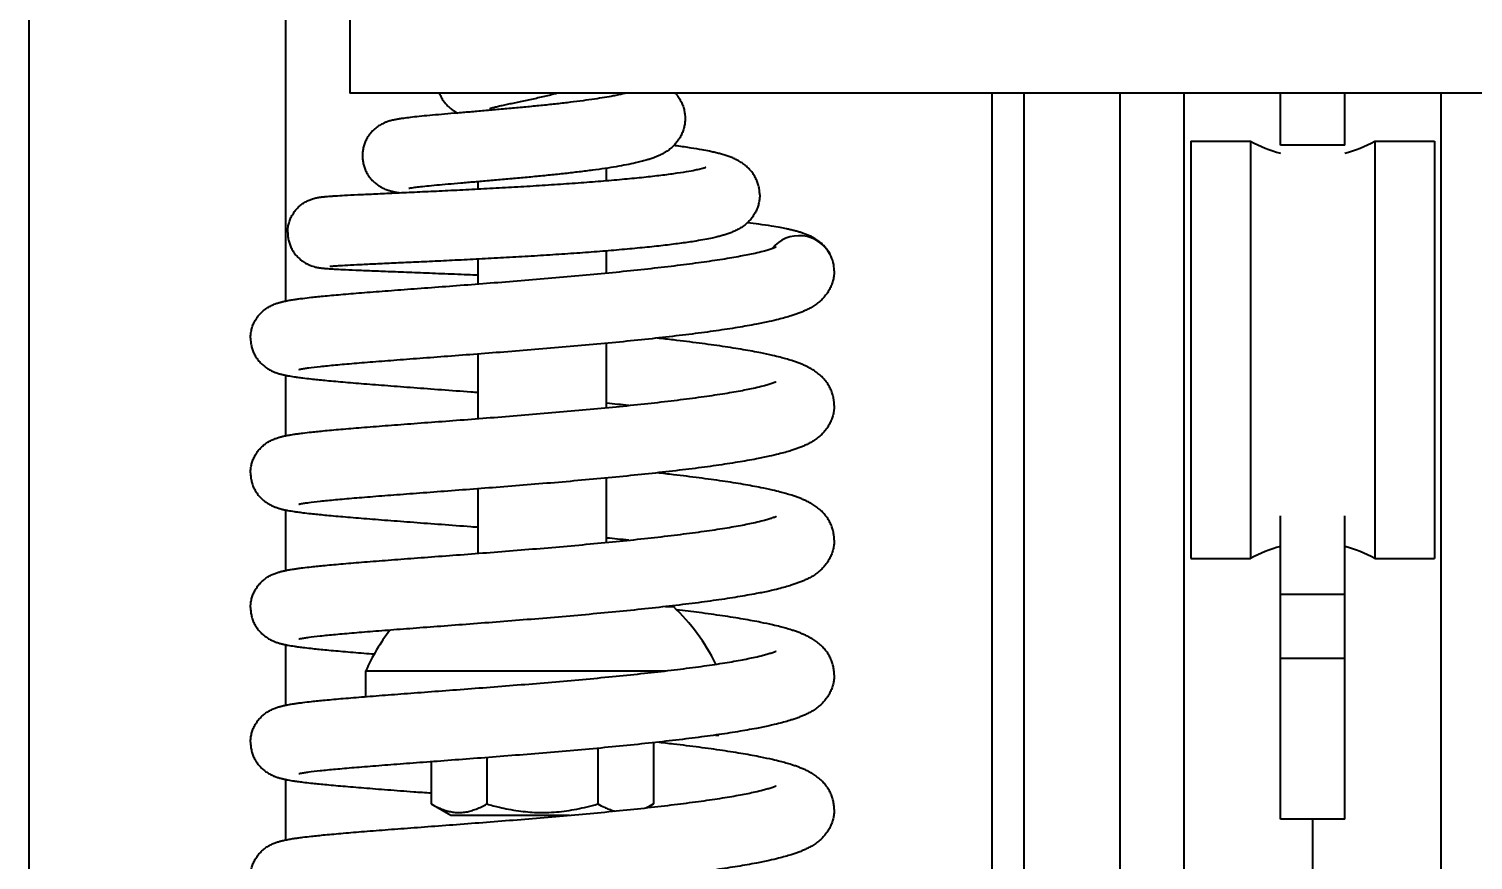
# Model space of a CAD drawing. Header units: millimetres. Extents: x 30271 to 35001, y 5679 to 9007.
# Drawn here: x 30700.7 to 30925.7, y 8128.9 to 8258.4 of the extents above; entities that cross this region are included whole.
import ezdxf

# ---------------------------------------------------------------- set-up
doc = ezdxf.new("R2010")
doc.units = ezdxf.units.MM
doc.linetypes.add('K5LT_BASIC', pattern=[0])
doc.layers.add('0 VIEW0', color=7, linetype='Continuous')

msp = doc.modelspace()

# ---------------------------------------------------------------- linework, layer by layer
at = {"layer": '0 VIEW0', "color": 5, "linetype": 'K5LT_BASIC', "lineweight": 40}
for p, q in [((30700.734, 8529.284), (30700.734, 7829.284)), ((30740.734, 8529.284), (30740.734, 8215.992)), ((30750.734, 8268.379), (30750.734, 8248.379)), ((31050.734, 8248.379), (30750.734, 8248.379)), ((30850.734, 8248.379), (30850.734, 7829.284)), ((30855.734, 8248.379), (30855.734, 7829.284)), ((30870.734, 7593.379), (30870.734, 8248.379)), ((30880.734, 7593.379), (30880.734, 8248.379)), ((30895.734, 8240.284), (30895.734, 8248.379)), ((30905.734, 8240.284), (30905.734, 8248.379)), ((30920.734, 7593.379), (30920.734, 8248.379)), ((30881.734, 8240.879), (30891.051, 8240.879)), ((30881.734, 8240.879), (30881.734, 8175.879)), ((30891.051, 8240.879), (30891.051, 8175.879)), ((30905.734, 8240.284), (30895.734, 8240.284)), ((30910.416, 8240.879), (30919.734, 8240.879)), ((30910.416, 8240.879), (30910.416, 8175.879)), ((30919.734, 8240.879), (30919.734, 8175.879)), ((30790.734, 8234.751), (30790.734, 8236.676)), ((30770.734, 8233.449), (30770.734, 8234.576)), ((30790.734, 8220.357), (30790.734, 8223.788)), ((30817.14, 8224.425), (30817.14, 8224.425)), ((30770.734, 8218.66), (30770.734, 8222.508)), ((30790.734, 8199.371), (30790.734, 8209.405)), ((30770.734, 8197.674), (30770.734, 8207.726)), ((30740.734, 8204.424), (30740.734, 8195.006)), ((30817.14, 8203.439), (30817.14, 8203.439)), ((30790.734, 8178.385), (30790.734, 8188.419)), ((30770.734, 8176.688), (30770.734, 8186.74)), ((30740.734, 8183.438), (30740.734, 8174.02)), ((30817.14, 8182.453), (30817.14, 8182.453)), ((30895.734, 8170.284), (30895.734, 8182.516)), ((30905.734, 8170.284), (30905.734, 8182.516)), ((30881.734, 8175.879), (30891.051, 8175.879)), ((30910.416, 8175.879), (30919.734, 8175.879)), ((30905.734, 8170.284), (30895.734, 8170.284)), ((30895.734, 8160.284), (30895.734, 8170.284)), ((30905.734, 8160.284), (30905.734, 8170.284)), ((30799.897, 8168.379), (30801.141, 8168.379)), ((30740.734, 8162.452), (30740.734, 8153.034)), ((30817.14, 8161.467), (30817.14, 8161.467)), ((30895.734, 8135.284), (30895.734, 8160.284)), ((30905.734, 8160.284), (30895.734, 8160.284)), ((30905.734, 8135.284), (30905.734, 8160.284)), ((30753.234, 8154.37), (30753.234, 8158.379)), ((30753.234, 8158.379), (30799.997, 8158.379)), ((30807.708, 8148.379), (30808.234, 8148.379)), ((30808.234, 8148.379), (30808.234, 8148.455)), ((30789.394, 8146.321), (30789.394, 8137.652)), ((30798.054, 8147.189), (30798.054, 8137.652)), ((30763.413, 8144.215), (30763.413, 8137.652)), ((30772.074, 8144.871), (30772.074, 8137.652)), ((30740.734, 8141.466), (30740.734, 8132.048)), ((30817.14, 8140.481), (30817.14, 8140.481)), ((30763.413, 8137.652), (30766.484, 8135.879)), ((30798.054, 8137.652), (30797.024, 8137.057)), ((30766.484, 8135.879), (30784.948, 8135.879)), ((30905.734, 8135.284), (30895.734, 8135.284)), ((30900.734, 8135.284), (30900.734, 7924.648)), ((30900.734, 8135.284), (30900.734, 7924.648))]:
    msp.add_line(p, q, dxfattribs=at)
for centre, radius, start, end in [((30900.734, 8258.379), 20, 241.04498, 255.52249), ((30900.734, 8258.379), 20, 284.47751, 298.95502), ((30738.205, 7655.005), 547.58, 84.13198, 84.49521), ((30738.205, 7634.019), 547.58, 84.13198, 84.49521), ((30900.734, 8158.379), 20, 104.47751, 118.95502), ((30900.734, 8158.379), 20, 61.04498, 75.52249), ((30780.734, 8146.39), 30, 25.71543, 47.13731), ((30780.734, 8146.39), 30, 142.35238, 156.44354), ((30791.727, 8148.504), 12.562, 294.12691, 300.24242)]:
    msp.add_arc(centre, radius, start, end, dxfattribs=at)
for start_param, end_param in [(0.4816221, 2.452186), (0, 0.4816221)]:
    msp.add_ellipse((30820.734, 8220.701), major_axis=(5.47, 0), ratio=0.99933, start_param=start_param, end_param=end_param, dxfattribs=at)
for points, knots in [([(30793.759, 8248.379), (30793.702, 8248.363), (30793.552, 8248.322), (30793.183, 8248.229), (30792.595, 8248.093), (30791.657, 8247.903), (30790.429, 8247.683), (30788.856, 8247.437), (30787.07, 8247.188), (30785.102, 8246.94), (30782.984, 8246.697), (30780.748, 8246.46), (30778.431, 8246.231), (30776.071, 8246.01), (30773.706, 8245.799), (30771.374, 8245.597), (30769.115, 8245.405), (30766.967, 8245.224), (30764.964, 8245.051), (30763.139, 8244.888), (30761.519, 8244.732), (30760.165, 8244.586), (30759.192, 8244.464), (30758.583, 8244.374), (30758.216, 8244.314), (30757.946, 8244.265), (30757.676, 8244.212), (30757.484, 8244.17), (30757.29, 8244.124), (30757.097, 8244.075), (30756.798, 8243.989), (30756.455, 8243.874), (30756.073, 8243.722), (30755.698, 8243.539), (30755.274, 8243.297), (30754.799, 8242.969), (30754.274, 8242.497), (30753.822, 8241.977), (30753.44, 8241.409), (30753.131, 8240.801), (30752.9, 8240.159), (30752.75, 8239.495), (30752.698, 8238.974), (30752.692, 8238.678), (30752.692, 8238.608)], [0, 0, 0, 0, 0.3643705, 0.9009969, 1.9737666, 3.0450237, 4.5667043, 6.1580077, 7.8070281, 9.5055844, 11.247791, 13.0293929, 14.8468602, 16.6973108, 18.5785256, 20.4882012, 22.424256, 24.3841642, 26.3649635, 28.3624371, 30.3699784, 32.3764359, 34.1809328, 35.2552628, 35.7942568, 36.3324291, 36.8706014, 37.4080577, 37.4622708, 37.9748276, 38.4801953, 38.9855631, 39.5405685, 39.9999092, 40.3246615, 40.966684, 41.5516535, 42.1137286, 42.665045, 43.2108016, 43.753494, 44.2944381, 44.8343956, 45, 45, 45, 45]), ([(30764.668, 8248.379), (30764.736, 8248.204), (30764.904, 8247.831), (30765.221, 8247.287), (30765.616, 8246.759), (30766.066, 8246.279), (30766.564, 8245.853), (30767.049, 8245.519), (30767.359, 8245.34), (30767.493, 8245.268)], [0, 0, 0, 0, 1.2149729, 2.6573313, 4.1145885, 5.5983083, 7.1282522, 8.7371229, 10, 10, 10, 10]), ([(30783.172, 8248.379), (30783.021, 8248.338), (30782.56, 8248.214), (30781.769, 8248.015), (30780.791, 8247.783), (30779.791, 8247.557), (30778.782, 8247.338), (30777.78, 8247.127), (30776.803, 8246.923), (30775.87, 8246.727), (30775.002, 8246.541), (30774.22, 8246.367), (30773.55, 8246.207), (30773.055, 8246.078), (30772.732, 8245.985), (30772.548, 8245.924), (30772.505, 8245.908), (30772.508, 8245.909)], [0, 0, 0, 0, 0.6323518, 1.9085784, 3.2031604, 4.5145144, 5.8409148, 7.1802011, 8.5296595, 9.8856917, 11.2430232, 12.59522, 13.931071, 15.2384261, 16.210644, 17.0942622, 18, 18, 18, 18]), ([(30801.439, 8248.379), (30801.541, 8248.265), (30801.788, 8247.967), (30802.141, 8247.447), (30802.469, 8246.817), (30802.716, 8246.162), (30802.883, 8245.487), (30802.957, 8244.9), (30802.969, 8244.541), (30802.968, 8244.413)], [0, 0, 0, 0, 1.1448365, 2.8486773, 4.4752848, 6.0551805, 7.6066021, 9.141449, 10, 10, 10, 10]), ([(30802.968, 8244.413), (30802.968, 8244.184), (30802.941, 8243.727), (30802.82, 8243.05), (30802.621, 8242.394), (30802.348, 8241.764), (30802.005, 8241.17), (30801.596, 8240.616), (30801.125, 8240.107), (30800.597, 8239.645), (30800.073, 8239.273), (30799.604, 8238.992), (30799.205, 8238.783), (30798.838, 8238.61), (30798.478, 8238.456), (30798.129, 8238.32), (30797.803, 8238.203), (30797.404, 8238.069), (30796.85, 8237.899), (30796.104, 8237.697), (30795.094, 8237.456), (30793.832, 8237.194), (30792.248, 8236.911), (30790.479, 8236.633), (30788.541, 8236.362), (30786.452, 8236.098), (30784.237, 8235.843), (30781.926, 8235.597), (30779.55, 8235.361), (30777.145, 8235.135), (30774.747, 8234.921), (30772.396, 8234.717), (30770.129, 8234.524), (30767.987, 8234.343), (30766.009, 8234.173), (30764.232, 8234.013), (30762.697, 8233.866), (30761.46, 8233.733), (30760.658, 8233.632), (30760.252, 8233.571), (30760.066, 8233.54), (30759.967, 8233.522), (30759.934, 8233.515), (30759.926, 8233.513)], [0, 0, 0, 0, 0.5315251, 1.0640539, 1.6000305, 2.1426643, 2.6963743, 3.2676791, 3.866546, 4.5081508, 5.2135493, 5.7875322, 6.2604718, 6.7334115, 7.2019656, 7.6580988, 8.0865724, 8.4576626, 9.1801596, 10.1575188, 11.134878, 12.6000931, 14.1242677, 15.6922955, 17.2957488, 18.9290355, 20.5882965, 22.2708604, 23.9745627, 25.6975775, 27.4382605, 29.1948686, 30.9654385, 32.7475422, 34.5377605, 36.3313619, 38.1207878, 39.8930537, 41.5449996, 42.525618, 43.0166009, 43.5073289, 44, 44, 44, 44]), ([(30814.593, 8232.51), (30814.593, 8232.582), (30814.589, 8232.782), (30814.559, 8233.213), (30814.462, 8233.797), (30814.268, 8234.462), (30813.996, 8235.1), (30813.651, 8235.701), (30813.238, 8236.26), (30812.761, 8236.772), (30812.238, 8237.221), (30811.657, 8237.627), (30811.144, 8237.916), (30810.709, 8238.127), (30810.381, 8238.271), (30810.069, 8238.396), (30809.759, 8238.51), (30809.449, 8238.616), (30809.137, 8238.715), (30808.715, 8238.841), (30808.173, 8238.987), (30807.492, 8239.152), (30806.652, 8239.336), (30805.494, 8239.561), (30803.847, 8239.839), (30802.326, 8240.06), (30801.38, 8240.186), (30801.21, 8240.208)], [0, 0, 0, 0, 0.2537807, 0.7049463, 1.5191867, 2.3409077, 3.1765143, 4.0354957, 4.932349, 5.8891822, 6.9379858, 8.0415551, 9.4340865, 10.2454289, 10.9725047, 11.6974384, 12.4208294, 13.1431031, 13.8653768, 14.5876505, 16.0258843, 17.4663536, 18.9068229, 21.0679562, 23.9511687, 27.2782631, 28, 28, 28, 28]), ([(30752.692, 8238.608), (30752.692, 8238.382), (30752.721, 8237.929), (30752.846, 8237.261), (30753.051, 8236.614), (30753.334, 8235.998), (30753.688, 8235.422), (30754.108, 8234.896), (30754.586, 8234.425), (30755.113, 8234.016), (30755.676, 8233.675), (30756.17, 8233.446), (30756.57, 8233.295), (30756.791, 8233.225), (30757.002, 8233.162), (30757.208, 8233.106), (30757.481, 8233.042), (30757.743, 8232.986), (30757.995, 8232.939), (30758.241, 8232.897), (30758.405, 8232.871), (30758.487, 8232.859)], [0, 0, 0, 0, 1.2277281, 2.4546801, 3.6828634, 4.9136077, 6.1493526, 7.3945856, 8.6580276, 9.9574761, 11.3305914, 12.8414866, 13.9350623, 15.028638, 15.1436533, 16.26437, 17.4435247, 18.6226795, 19.7831921, 20.8959466, 22, 22, 22, 22]), ([(30741.052, 8226.671), (30741.052, 8226.899), (30741.08, 8227.355), (30741.208, 8228.028), (30741.418, 8228.679), (30741.708, 8229.299), (30742.072, 8229.877), (30742.504, 8230.405), (30742.996, 8230.873), (30743.539, 8231.275), (30744.123, 8231.605), (30744.589, 8231.8), (30744.995, 8231.937), (30745.3, 8232.02), (30745.572, 8232.08), (30745.779, 8232.118), (30745.958, 8232.147), (30746.127, 8232.172), (30746.306, 8232.195), (30746.458, 8232.212), (30746.609, 8232.228), (30746.747, 8232.242), (30746.969, 8232.263), (30747.301, 8232.291), (30747.814, 8232.329), (30748.649, 8232.384), (30749.963, 8232.459), (30751.912, 8232.557), (30754.374, 8232.672), (30757.201, 8232.8), (30760.344, 8232.943), (30763.749, 8233.101), (30767.359, 8233.276), (30771.112, 8233.467), (30774.946, 8233.676), (30778.798, 8233.901), (30782.606, 8234.143), (30786.307, 8234.401), (30789.843, 8234.673), (30793.158, 8234.957), (30796.198, 8235.251), (30798.916, 8235.552), (30801.265, 8235.854), (30803.152, 8236.142), (30804.47, 8236.385), (30805.26, 8236.56), (30805.723, 8236.679), (30805.966, 8236.75), (30806.097, 8236.793), (30806.16, 8236.815), (30806.176, 8236.822), (30806.177, 8236.822)], [0, 0, 0, 0, 0.3720013, 0.7440417, 1.1162508, 1.4887904, 1.861926, 2.2361761, 2.6126247, 2.9937375, 3.385855, 3.806989, 4.006142, 4.4133951, 4.7475642, 5.0817333, 5.3877433, 5.705024, 6.0638746, 6.4736278, 6.6471378, 6.9941578, 7.3158103, 7.9591153, 8.8735961, 9.9587225, 11.7571789, 13.9309393, 16.1146151, 18.2953585, 20.4666582, 22.6247698, 24.7672649, 26.8923498, 28.9984898, 31.0842031, 33.1479369, 35.1878412, 37.2016346, 39.1863181, 41.1378638, 43.0504619, 44.915551, 46.7198959, 48.2936446, 49.4070804, 50.1484994, 50.888441, 51.256677, 51.624913, 52, 52, 52, 52]), ([(30814.593, 8232.51), (30814.593, 8232.336), (30814.574, 8231.932), (30814.479, 8231.302), (30814.294, 8230.634), (30814.032, 8229.994), (30813.696, 8229.388), (30813.292, 8228.824), (30812.825, 8228.307), (30812.297, 8227.839), (30811.727, 8227.432), (30811.237, 8227.149), (30810.836, 8226.946), (30810.525, 8226.804), (30810.218, 8226.676), (30809.916, 8226.56), (30809.617, 8226.454), (30809.32, 8226.356), (30808.926, 8226.235), (30808.437, 8226.098), (30807.748, 8225.925), (30806.869, 8225.728), (30805.715, 8225.504), (30804.146, 8225.239), (30802.123, 8224.945), (30799.573, 8224.629), (30796.699, 8224.32), (30793.544, 8224.022), (30790.146, 8223.736), (30786.554, 8223.464), (30782.817, 8223.207), (30778.993, 8222.966), (30775.135, 8222.742), (30771.31, 8222.536), (30767.575, 8222.346), (30763.99, 8222.173), (30760.616, 8222.016), (30757.511, 8221.875), (30754.728, 8221.749), (30752.318, 8221.636), (30750.334, 8221.535), (30748.978, 8221.455), (30748.242, 8221.402), (30747.927, 8221.375), (30747.785, 8221.362), (30747.702, 8221.353), (30747.646, 8221.346), (30747.63, 8221.344), (30747.629, 8221.344)], [0, 0, 0, 0, 0.2917388, 0.6804893, 1.0724705, 1.4706691, 1.8788219, 2.303162, 2.7534808, 3.2449658, 3.7989277, 4.4028434, 4.7379732, 5.0793618, 5.4185005, 5.7576391, 6.095464, 6.4297086, 6.7561133, 7.4089227, 8.0290727, 8.9262295, 10.0337962, 11.2181989, 12.8996609, 14.6553107, 16.451581, 18.2799115, 20.1347744, 22.0123782, 23.9101018, 25.825982, 27.7571839, 29.7050477, 31.6670779, 33.6420751, 35.6286394, 37.6249619, 39.6284499, 41.6335087, 43.6358444, 45.6194986, 46.9372676, 47.6245404, 47.968228, 48.3119021, 48.6555763, 49, 49, 49, 49]), ([(30741.052, 8226.671), (30741.052, 8226.443), (30741.081, 8225.988), (30741.208, 8225.315), (30741.418, 8224.664), (30741.707, 8224.044), (30742.069, 8223.466), (30742.499, 8222.939), (30742.989, 8222.47), (30743.53, 8222.066), (30744.11, 8221.734), (30744.512, 8221.563), (30744.866, 8221.434), (30745.072, 8221.371), (30745.336, 8221.301), (30745.545, 8221.254), (30745.764, 8221.212), (30745.95, 8221.181), (30746.123, 8221.156), (30746.259, 8221.139), (30746.402, 8221.122), (30746.547, 8221.106), (30746.727, 8221.088), (30746.911, 8221.072), (30747.164, 8221.051), (30747.497, 8221.026), (30748.004, 8220.992), (30748.806, 8220.944), (30750.151, 8220.876), (30752.174, 8220.786), (30754.784, 8220.681), (30757.826, 8220.563), (30761.252, 8220.431), (30765.016, 8220.283), (30768.237, 8220.152), (30770.181, 8220.069), (30770.734, 8220.046)], [0, 0, 0, 0, 0.5089574, 1.0176042, 1.5263618, 2.0353734, 2.5449496, 3.0557125, 3.5689994, 4.0879478, 4.6207841, 5.1914747, 5.258753, 5.7843982, 5.9371056, 6.3971891, 6.8369676, 7.2767461, 7.7090564, 8.1773599, 8.3993246, 8.9059114, 9.4124982, 9.9182006, 10.4217188, 11.4287553, 12.4265515, 13.9139055, 16.3803514, 19.4998618, 22.6768369, 25.8935541, 29.1390306, 32.4115537, 35.705923, 37, 37, 37, 37]), ([(30825.582, 8223.233), (30825.473, 8223.442), (30825.227, 8223.847), (30824.799, 8224.399), (30824.308, 8224.9), (30823.757, 8225.351), (30823.186, 8225.725), (30822.619, 8226.029), (30822.075, 8226.274), (30821.542, 8226.478), (30821.014, 8226.655), (30820.479, 8226.813), (30819.928, 8226.959), (30819.356, 8227.097), (30818.657, 8227.25), (30817.703, 8227.437), (30816.316, 8227.677), (30814.613, 8227.93), (30813.3, 8228.101), (30812.672, 8228.178)], [0, 0, 0, 0, 0.6373558, 1.3101904, 2.0388554, 2.8563374, 3.8138428, 4.7738633, 5.7877849, 6.7975359, 7.8049934, 8.8111494, 9.8165373, 10.8219251, 11.827313, 13.3355844, 15.3473773, 17.8642671, 20, 20, 20, 20]), ([(30735.264, 8210.208), (30735.264, 8210.435), (30735.292, 8210.891), (30735.418, 8211.563), (30735.625, 8212.213), (30735.91, 8212.832), (30736.268, 8213.41), (30736.69, 8213.94), (30737.17, 8214.412), (30737.699, 8214.824), (30738.266, 8215.17), (30738.729, 8215.391), (30739.09, 8215.536), (30739.356, 8215.631), (30739.6, 8215.71), (30739.828, 8215.776), (30740.039, 8215.833), (30740.226, 8215.879), (30740.449, 8215.932), (30740.669, 8215.979), (30740.964, 8216.038), (30741.257, 8216.093), (30741.627, 8216.156), (30742.068, 8216.226), (30742.654, 8216.31), (30743.543, 8216.427), (30744.893, 8216.583), (30746.939, 8216.791), (30749.664, 8217.037), (30752.958, 8217.308), (30756.663, 8217.597), (30760.723, 8217.904), (30765.077, 8218.23), (30769.656, 8218.576), (30774.39, 8218.942), (30779.203, 8219.33), (30784.02, 8219.737), (30788.763, 8220.164), (30793.358, 8220.61), (30797.729, 8221.071), (30801.807, 8221.546), (30805.523, 8222.029), (30808.816, 8222.516), (30811.625, 8222.998), (30813.699, 8223.419), (30815.046, 8223.744), (30815.89, 8223.976), (30816.418, 8224.143), (30816.775, 8224.269), (30816.999, 8224.359), (30817.109, 8224.409), (30817.136, 8224.423), (30817.14, 8224.425)], [0, 0, 0, 0, 0.3178736, 0.6361462, 0.9560878, 1.2791805, 1.6073497, 1.9440178, 2.2953134, 2.6728687, 3.0985734, 3.6103005, 3.910608, 4.2027571, 4.4949062, 4.7834239, 5.0621746, 5.3197406, 5.5338681, 5.962123, 6.2147897, 6.7201231, 7.1256949, 7.6340517, 8.3478822, 9.1695911, 10.5099722, 12.2814911, 14.3551333, 16.4596376, 18.5819236, 20.7143167, 22.8519015, 24.991232, 27.129637, 29.2648065, 31.3945086, 33.5163572, 35.6275762, 37.7247122, 39.8032319, 41.8569019, 43.8767476, 45.8492214, 47.7530011, 49.054655, 49.9640546, 50.8738797, 51.480397, 52.0869144, 52.69321, 53, 53, 53, 53]), ([(30826.204, 8220.701), (30826.204, 8220.461), (30826.175, 8219.981), (30826.047, 8219.272), (30825.835, 8218.584), (30825.545, 8217.924), (30825.177, 8217.297), (30824.736, 8216.709), (30824.222, 8216.16), (30823.631, 8215.65), (30823.013, 8215.217), (30822.406, 8214.861), (30821.834, 8214.572), (30821.272, 8214.32), (30820.7, 8214.092), (30820.114, 8213.88), (30819.407, 8213.648), (30818.56, 8213.397), (30817.433, 8213.1), (30815.974, 8212.758), (30813.899, 8212.333), (30811.177, 8211.853), (30807.834, 8211.344), (30804.092, 8210.843), (30800.002, 8210.355), (30795.621, 8209.882), (30791.014, 8209.426), (30786.25, 8208.989), (30781.402, 8208.572), (30776.545, 8208.177), (30771.755, 8207.802), (30767.106, 8207.449), (30762.672, 8207.117), (30758.525, 8206.805), (30754.729, 8206.512), (30751.349, 8206.239), (30748.442, 8205.983), (30746.064, 8205.747), (30744.549, 8205.567), (30743.73, 8205.451), (30743.325, 8205.386), (30743.099, 8205.346), (30742.958, 8205.318), (30742.875, 8205.301), (30742.815, 8205.287), (30742.794, 8205.282), (30742.789, 8205.28)], [0, 0, 0, 0, 0.3530925, 0.708567, 1.0702538, 1.4437237, 1.8366082, 2.2573315, 2.720382, 3.2450206, 3.8596753, 4.4239435, 4.9555285, 5.4861229, 6.0160977, 6.5460725, 7.0760474, 7.8687147, 8.6624182, 9.7206602, 11.0435925, 12.7727795, 14.5527369, 16.365884, 18.2014286, 20.0523226, 21.9137216, 23.7821285, 25.6548791, 27.529807, 29.4050032, 31.2786172, 33.1486575, 35.0127476, 36.867767, 38.7092545, 40.530305, 42.3193179, 44.0547409, 44.886213, 45.4147977, 45.9431553, 46.2066296, 46.4699553, 46.733281, 47, 47, 47, 47]), ([(30735.264, 8210.208), (30735.264, 8209.98), (30735.292, 8209.525), (30735.418, 8208.853), (30735.625, 8208.203), (30735.91, 8207.584), (30736.267, 8207.005), (30736.69, 8206.476), (30737.171, 8206.003), (30737.699, 8205.592), (30738.265, 8205.245), (30738.775, 8205.003), (30739.174, 8204.847), (30739.476, 8204.745), (30739.725, 8204.668), (30739.963, 8204.602), (30740.192, 8204.544), (30740.418, 8204.491), (30740.642, 8204.442), (30740.868, 8204.396), (30741.172, 8204.338), (30741.563, 8204.269), (30742.056, 8204.192), (30742.665, 8204.104), (30743.508, 8203.993), (30744.859, 8203.836), (30746.863, 8203.631), (30749.602, 8203.384), (30752.887, 8203.113), (30756.584, 8202.825), (30760.638, 8202.518), (30764.986, 8202.193), (30768.41, 8201.934), (30770.351, 8201.785), (30770.734, 8201.756)], [0, 0, 0, 0, 0.4367623, 0.874, 1.3134952, 1.7572964, 2.2085712, 2.6715427, 3.1544908, 3.6731699, 4.256998, 4.9592284, 5.5459802, 5.9685967, 6.3891066, 6.8082998, 7.2266531, 7.6444585, 8.0618982, 8.4793379, 8.8967776, 9.7298029, 10.5635007, 11.3971986, 12.647855, 14.3158223, 16.8185248, 19.6665452, 22.5575649, 25.4733197, 28.4031368, 31.3402016, 34.2797478, 35, 35, 35, 35]), ([(30826.204, 8199.715), (30826.204, 8199.954), (30826.175, 8200.434), (30826.047, 8201.143), (30825.835, 8201.831), (30825.545, 8202.491), (30825.178, 8203.118), (30824.737, 8203.706), (30824.223, 8204.255), (30823.631, 8204.765), (30823.015, 8205.197), (30822.412, 8205.55), (30821.847, 8205.837), (30821.293, 8206.086), (30820.733, 8206.311), (30820.164, 8206.518), (30819.49, 8206.742), (30818.709, 8206.975), (30817.724, 8207.241), (30816.453, 8207.549), (30814.59, 8207.948), (30812.032, 8208.419), (30808.823, 8208.928), (30805.19, 8209.431), (30801.733, 8209.857), (30799.478, 8210.113), (30798.614, 8210.208)], [0, 0, 0, 0, 0.5074456, 1.0181481, 1.538123, 2.0748372, 2.6391931, 3.2439304, 3.9092281, 4.6632181, 5.546556, 6.3507265, 7.1034732, 7.8562199, 8.6063298, 9.3494668, 10.0775867, 11.1544786, 12.1695261, 13.440089, 15.2215022, 17.6445467, 20.1852192, 22.7795198, 25.4097291, 27, 27, 27, 27]), ([(30735.264, 8189.222), (30735.264, 8189.449), (30735.292, 8189.905), (30735.418, 8190.577), (30735.625, 8191.227), (30735.91, 8191.846), (30736.268, 8192.424), (30736.69, 8192.954), (30737.17, 8193.426), (30737.699, 8193.838), (30738.266, 8194.184), (30738.729, 8194.405), (30739.09, 8194.55), (30739.356, 8194.645), (30739.6, 8194.724), (30739.828, 8194.79), (30740.039, 8194.847), (30740.226, 8194.893), (30740.449, 8194.946), (30740.669, 8194.993), (30740.964, 8195.052), (30741.257, 8195.107), (30741.627, 8195.17), (30742.068, 8195.24), (30742.654, 8195.324), (30743.543, 8195.441), (30744.893, 8195.597), (30746.939, 8195.805), (30749.664, 8196.051), (30752.958, 8196.322), (30756.663, 8196.611), (30760.723, 8196.918), (30765.077, 8197.244), (30769.656, 8197.59), (30774.39, 8197.956), (30779.203, 8198.344), (30784.02, 8198.751), (30788.763, 8199.178), (30793.358, 8199.624), (30797.729, 8200.085), (30801.807, 8200.56), (30805.523, 8201.043), (30808.816, 8201.53), (30811.625, 8202.012), (30813.699, 8202.433), (30815.046, 8202.758), (30815.89, 8202.991), (30816.418, 8203.157), (30816.775, 8203.284), (30816.999, 8203.373), (30817.109, 8203.423), (30817.136, 8203.437), (30817.14, 8203.439)], [0, 0, 0, 0, 0.3178736, 0.6361462, 0.9560878, 1.2791805, 1.6073497, 1.9440178, 2.2953134, 2.6728687, 3.0985734, 3.6103005, 3.910608, 4.2027571, 4.4949062, 4.7834239, 5.0621746, 5.3197406, 5.5338681, 5.962123, 6.2147897, 6.7201231, 7.1256949, 7.6340517, 8.3478822, 9.1695911, 10.5099722, 12.2814911, 14.3551333, 16.4596376, 18.5819236, 20.7143167, 22.8519015, 24.991232, 27.129637, 29.2648065, 31.3945086, 33.5163572, 35.6275762, 37.7247122, 39.8032319, 41.8569019, 43.8767476, 45.8492214, 47.7530011, 49.054655, 49.9640546, 50.8738797, 51.480397, 52.0869144, 52.69321, 53, 53, 53, 53]), ([(30826.204, 8199.715), (30826.204, 8199.475), (30826.175, 8198.995), (30826.047, 8198.286), (30825.835, 8197.598), (30825.545, 8196.938), (30825.177, 8196.311), (30824.736, 8195.723), (30824.222, 8195.175), (30823.631, 8194.664), (30823.013, 8194.231), (30822.406, 8193.876), (30821.834, 8193.586), (30821.272, 8193.334), (30820.7, 8193.106), (30820.114, 8192.894), (30819.407, 8192.662), (30818.56, 8192.411), (30817.433, 8192.114), (30815.974, 8191.772), (30813.899, 8191.347), (30811.177, 8190.867), (30807.834, 8190.358), (30804.092, 8189.857), (30800.002, 8189.369), (30795.621, 8188.896), (30791.014, 8188.44), (30786.25, 8188.003), (30781.402, 8187.586), (30776.545, 8187.191), (30771.755, 8186.816), (30767.106, 8186.463), (30762.672, 8186.131), (30758.525, 8185.819), (30754.729, 8185.527), (30751.349, 8185.253), (30748.442, 8184.997), (30746.064, 8184.761), (30744.549, 8184.581), (30743.73, 8184.465), (30743.325, 8184.4), (30743.099, 8184.36), (30742.958, 8184.332), (30742.875, 8184.315), (30742.815, 8184.301), (30742.794, 8184.296), (30742.789, 8184.294)], [0, 0, 0, 0, 0.3530925, 0.708567, 1.0702538, 1.4437237, 1.8366082, 2.2573315, 2.720382, 3.2450206, 3.8596753, 4.4239435, 4.9555285, 5.4861229, 6.0160977, 6.5460725, 7.0760474, 7.8687147, 8.6624182, 9.7206602, 11.0435925, 12.7727795, 14.5527369, 16.365884, 18.2014286, 20.0523226, 21.9137216, 23.7821285, 25.6548791, 27.529807, 29.4050032, 31.2786172, 33.1486575, 35.0127476, 36.867767, 38.7092545, 40.530305, 42.3193179, 44.0547409, 44.886213, 45.4147977, 45.9431553, 46.2066296, 46.4699553, 46.733281, 47, 47, 47, 47]), ([(30735.264, 8189.222), (30735.264, 8188.994), (30735.292, 8188.539), (30735.418, 8187.867), (30735.625, 8187.217), (30735.91, 8186.598), (30736.267, 8186.019), (30736.69, 8185.49), (30737.171, 8185.017), (30737.699, 8184.606), (30738.265, 8184.259), (30738.775, 8184.017), (30739.174, 8183.861), (30739.476, 8183.759), (30739.725, 8183.682), (30739.963, 8183.616), (30740.192, 8183.558), (30740.418, 8183.505), (30740.642, 8183.456), (30740.868, 8183.41), (30741.172, 8183.352), (30741.563, 8183.284), (30742.056, 8183.206), (30742.665, 8183.118), (30743.508, 8183.007), (30744.859, 8182.85), (30746.863, 8182.645), (30749.602, 8182.398), (30752.887, 8182.127), (30756.584, 8181.839), (30760.638, 8181.532), (30764.986, 8181.207), (30768.41, 8180.948), (30770.351, 8180.799), (30770.734, 8180.77)], [0, 0, 0, 0, 0.4367623, 0.874, 1.3134952, 1.7572964, 2.2085712, 2.6715427, 3.1544908, 3.6731699, 4.256998, 4.9592284, 5.5459802, 5.9685967, 6.3891066, 6.8082998, 7.2266531, 7.6444585, 8.0618982, 8.4793379, 8.8967776, 9.7298029, 10.5635007, 11.3971986, 12.647855, 14.3158223, 16.8185248, 19.6665452, 22.5575649, 25.4733197, 28.4031368, 31.3402016, 34.2797478, 35, 35, 35, 35]), ([(30826.204, 8178.729), (30826.204, 8178.968), (30826.175, 8179.448), (30826.047, 8180.157), (30825.835, 8180.845), (30825.545, 8181.505), (30825.178, 8182.132), (30824.737, 8182.72), (30824.223, 8183.269), (30823.631, 8183.779), (30823.015, 8184.211), (30822.412, 8184.564), (30821.847, 8184.851), (30821.293, 8185.1), (30820.733, 8185.325), (30820.164, 8185.532), (30819.49, 8185.756), (30818.709, 8185.989), (30817.724, 8186.255), (30816.453, 8186.563), (30814.59, 8186.962), (30812.032, 8187.434), (30808.823, 8187.942), (30805.19, 8188.445), (30801.733, 8188.871), (30799.478, 8189.127), (30798.614, 8189.222)], [0, 0, 0, 0, 0.5074456, 1.0181481, 1.538123, 2.0748372, 2.6391931, 3.2439304, 3.9092281, 4.6632181, 5.546556, 6.3507265, 7.1034732, 7.8562199, 8.6063298, 9.3494668, 10.0775867, 11.1544786, 12.1695261, 13.440089, 15.2215022, 17.6445467, 20.1852192, 22.7795198, 25.4097291, 27, 27, 27, 27]), ([(30735.264, 8168.236), (30735.264, 8168.463), (30735.292, 8168.919), (30735.418, 8169.591), (30735.625, 8170.241), (30735.91, 8170.86), (30736.268, 8171.439), (30736.69, 8171.968), (30737.17, 8172.44), (30737.699, 8172.852), (30738.266, 8173.198), (30738.729, 8173.419), (30739.09, 8173.564), (30739.356, 8173.659), (30739.6, 8173.738), (30739.828, 8173.804), (30740.039, 8173.861), (30740.226, 8173.908), (30740.449, 8173.96), (30740.669, 8174.007), (30740.964, 8174.066), (30741.257, 8174.121), (30741.627, 8174.184), (30742.068, 8174.254), (30742.654, 8174.338), (30743.543, 8174.455), (30744.893, 8174.612), (30746.939, 8174.82), (30749.664, 8175.065), (30752.958, 8175.337), (30756.663, 8175.625), (30760.723, 8175.932), (30765.077, 8176.258), (30769.656, 8176.604), (30774.39, 8176.97), (30779.203, 8177.358), (30784.02, 8177.765), (30788.763, 8178.192), (30793.358, 8178.638), (30797.729, 8179.099), (30801.807, 8179.574), (30805.523, 8180.057), (30808.816, 8180.544), (30811.625, 8181.026), (30813.699, 8181.447), (30815.046, 8181.772), (30815.89, 8182.005), (30816.418, 8182.171), (30816.775, 8182.298), (30816.999, 8182.387), (30817.109, 8182.437), (30817.136, 8182.451), (30817.14, 8182.453)], [0, 0, 0, 0, 0.3178736, 0.6361462, 0.9560878, 1.2791805, 1.6073497, 1.9440178, 2.2953134, 2.6728687, 3.0985734, 3.6103005, 3.910608, 4.2027571, 4.4949062, 4.7834239, 5.0621746, 5.3197406, 5.5338681, 5.962123, 6.2147897, 6.7201231, 7.1256949, 7.6340517, 8.3478822, 9.1695911, 10.5099722, 12.2814911, 14.3551333, 16.4596376, 18.5819236, 20.7143167, 22.8519015, 24.991232, 27.129637, 29.2648065, 31.3945086, 33.5163572, 35.6275762, 37.7247122, 39.8032319, 41.8569019, 43.8767476, 45.8492214, 47.7530011, 49.054655, 49.9640546, 50.8738797, 51.480397, 52.0869144, 52.69321, 53, 53, 53, 53]), ([(30826.204, 8178.729), (30826.204, 8178.489), (30826.175, 8178.009), (30826.047, 8177.3), (30825.835, 8176.612), (30825.545, 8175.952), (30825.177, 8175.325), (30824.736, 8174.737), (30824.222, 8174.189), (30823.631, 8173.678), (30823.013, 8173.245), (30822.406, 8172.89), (30821.834, 8172.6), (30821.272, 8172.348), (30820.7, 8172.12), (30820.114, 8171.908), (30819.407, 8171.676), (30818.56, 8171.426), (30817.433, 8171.128), (30815.974, 8170.786), (30813.899, 8170.361), (30811.177, 8169.881), (30807.834, 8169.372), (30804.092, 8168.871), (30800.002, 8168.383), (30795.621, 8167.91), (30791.014, 8167.454), (30786.25, 8167.017), (30781.402, 8166.6), (30776.545, 8166.205), (30771.755, 8165.831), (30767.106, 8165.477), (30762.672, 8165.145), (30758.525, 8164.833), (30754.729, 8164.541), (30751.349, 8164.267), (30748.442, 8164.011), (30746.064, 8163.775), (30744.549, 8163.595), (30743.73, 8163.479), (30743.325, 8163.414), (30743.099, 8163.374), (30742.958, 8163.346), (30742.875, 8163.329), (30742.815, 8163.315), (30742.794, 8163.31), (30742.789, 8163.309)], [0, 0, 0, 0, 0.3530925, 0.708567, 1.0702538, 1.4437237, 1.8366082, 2.2573315, 2.720382, 3.2450206, 3.8596753, 4.4239435, 4.9555285, 5.4861229, 6.0160977, 6.5460725, 7.0760474, 7.8687147, 8.6624182, 9.7206602, 11.0435925, 12.7727795, 14.5527369, 16.365884, 18.2014286, 20.0523226, 21.9137216, 23.7821285, 25.6548791, 27.529807, 29.4050032, 31.2786172, 33.1486575, 35.0127476, 36.867767, 38.7092545, 40.530305, 42.3193179, 44.0547409, 44.886213, 45.4147977, 45.9431553, 46.2066296, 46.4699553, 46.733281, 47, 47, 47, 47]), ([(30735.264, 8168.236), (30735.264, 8168.008), (30735.292, 8167.553), (30735.418, 8166.881), (30735.625, 8166.231), (30735.91, 8165.612), (30736.267, 8165.033), (30736.69, 8164.504), (30737.171, 8164.031), (30737.699, 8163.62), (30738.265, 8163.274), (30738.775, 8163.031), (30739.174, 8162.875), (30739.476, 8162.773), (30739.725, 8162.696), (30739.963, 8162.631), (30740.192, 8162.572), (30740.418, 8162.519), (30740.642, 8162.47), (30740.868, 8162.424), (30741.172, 8162.366), (30741.563, 8162.298), (30742.056, 8162.22), (30742.665, 8162.132), (30743.508, 8162.021), (30744.859, 8161.864), (30746.863, 8161.659), (30749.602, 8161.412), (30752.273, 8161.192), (30753.994, 8161.055), (30754.539, 8161.013)], [0, 0, 0, 0, 0.5675886, 1.1357952, 1.7069354, 2.2836714, 2.8701197, 3.4717681, 4.0993769, 4.7734195, 5.5321256, 6.4447, 7.2072056, 7.7564113, 8.3028793, 8.8476363, 9.3913019, 9.9342554, 10.4767336, 11.0192119, 11.5616901, 12.6442371, 13.7276582, 14.8110793, 16.4363534, 18.6039383, 21.8562924, 25.5573997, 29.3143863, 31, 31, 31, 31]), ([(30826.204, 8157.743), (30826.204, 8157.982), (30826.175, 8158.463), (30826.047, 8159.171), (30825.835, 8159.859), (30825.545, 8160.519), (30825.178, 8161.146), (30824.737, 8161.734), (30824.223, 8162.283), (30823.631, 8162.793), (30823.015, 8163.225), (30822.412, 8163.578), (30821.847, 8163.865), (30821.293, 8164.114), (30820.733, 8164.339), (30820.164, 8164.546), (30819.49, 8164.77), (30818.709, 8165.003), (30817.724, 8165.269), (30816.453, 8165.578), (30814.59, 8165.976), (30812.032, 8166.448), (30808.823, 8166.956), (30805.338, 8167.439), (30802.86, 8167.746), (30801.657, 8167.889)], [0, 0, 0, 0, 0.525794, 1.0549626, 1.5937388, 2.1498596, 2.7346216, 3.3612251, 4.0505788, 4.8318317, 5.7471096, 6.5803575, 7.3603221, 8.1402868, 8.9175194, 9.6875268, 10.4419742, 11.5578046, 12.6095544, 13.9260587, 15.7718846, 18.282542, 20.9150807, 23.6031866, 26, 26, 26, 26]), ([(30735.264, 8147.25), (30735.264, 8147.477), (30735.292, 8147.933), (30735.418, 8148.605), (30735.625, 8149.255), (30735.91, 8149.874), (30736.268, 8150.453), (30736.69, 8150.982), (30737.17, 8151.455), (30737.699, 8151.866), (30738.266, 8152.213), (30738.729, 8152.433), (30739.09, 8152.578), (30739.356, 8152.673), (30739.6, 8152.752), (30739.828, 8152.818), (30740.039, 8152.875), (30740.226, 8152.922), (30740.449, 8152.974), (30740.669, 8153.021), (30740.964, 8153.08), (30741.257, 8153.135), (30741.627, 8153.198), (30742.068, 8153.268), (30742.654, 8153.353), (30743.543, 8153.469), (30744.893, 8153.626), (30746.939, 8153.834), (30749.664, 8154.079), (30752.958, 8154.351), (30756.663, 8154.639), (30760.723, 8154.946), (30765.077, 8155.272), (30769.656, 8155.618), (30774.39, 8155.984), (30779.203, 8156.372), (30784.02, 8156.779), (30788.763, 8157.206), (30793.358, 8157.652), (30797.729, 8158.113), (30801.807, 8158.588), (30805.523, 8159.072), (30808.816, 8159.559), (30811.625, 8160.04), (30813.699, 8160.461), (30815.046, 8160.786), (30815.89, 8161.019), (30816.418, 8161.185), (30816.775, 8161.312), (30816.999, 8161.401), (30817.109, 8161.452), (30817.136, 8161.465), (30817.14, 8161.467)], [0, 0, 0, 0, 0.3178736, 0.6361462, 0.9560878, 1.2791805, 1.6073497, 1.9440178, 2.2953134, 2.6728687, 3.0985734, 3.6103005, 3.910608, 4.2027571, 4.4949062, 4.7834239, 5.0621746, 5.3197406, 5.5338681, 5.962123, 6.2147897, 6.7201231, 7.1256949, 7.6340517, 8.3478822, 9.1695911, 10.5099722, 12.2814911, 14.3551333, 16.4596376, 18.5819236, 20.7143167, 22.8519015, 24.991232, 27.129637, 29.2648065, 31.3945086, 33.5163572, 35.6275762, 37.7247122, 39.8032319, 41.8569019, 43.8767476, 45.8492214, 47.7530011, 49.054655, 49.9640546, 50.8738797, 51.480397, 52.0869144, 52.69321, 53, 53, 53, 53]), ([(30826.204, 8157.743), (30826.204, 8157.503), (30826.175, 8157.023), (30826.047, 8156.314), (30825.835, 8155.626), (30825.545, 8154.966), (30825.177, 8154.34), (30824.736, 8153.751), (30824.222, 8153.203), (30823.631, 8152.692), (30823.013, 8152.259), (30822.406, 8151.904), (30821.834, 8151.614), (30821.272, 8151.362), (30820.7, 8151.134), (30820.114, 8150.922), (30819.407, 8150.69), (30818.56, 8150.44), (30817.433, 8150.142), (30815.974, 8149.8), (30813.899, 8149.375), (30811.177, 8148.895), (30807.834, 8148.386), (30804.092, 8147.886), (30800.002, 8147.397), (30795.621, 8146.924), (30791.014, 8146.468), (30786.25, 8146.031), (30781.402, 8145.615), (30776.545, 8145.219), (30771.755, 8144.845), (30767.106, 8144.492), (30762.672, 8144.159), (30758.525, 8143.847), (30754.729, 8143.555), (30751.349, 8143.281), (30748.442, 8143.025), (30746.064, 8142.789), (30744.549, 8142.609), (30743.73, 8142.493), (30743.325, 8142.428), (30743.099, 8142.388), (30742.958, 8142.36), (30742.875, 8142.343), (30742.815, 8142.329), (30742.794, 8142.324), (30742.789, 8142.323)], [0, 0, 0, 0, 0.3530925, 0.708567, 1.0702538, 1.4437237, 1.8366082, 2.2573315, 2.720382, 3.2450206, 3.8596753, 4.4239435, 4.9555285, 5.4861229, 6.0160977, 6.5460725, 7.0760474, 7.8687147, 8.6624182, 9.7206602, 11.0435925, 12.7727795, 14.5527369, 16.365884, 18.2014286, 20.0523226, 21.9137216, 23.7821285, 25.6548791, 27.529807, 29.4050032, 31.2786172, 33.1486575, 35.0127476, 36.867767, 38.7092545, 40.530305, 42.3193179, 44.0547409, 44.886213, 45.4147977, 45.9431553, 46.2066296, 46.4699553, 46.733281, 47, 47, 47, 47]), ([(30735.264, 8147.25), (30735.264, 8147.022), (30735.292, 8146.567), (30735.418, 8145.895), (30735.625, 8145.245), (30735.91, 8144.626), (30736.267, 8144.047), (30736.69, 8143.518), (30737.171, 8143.045), (30737.699, 8142.634), (30738.265, 8142.288), (30738.775, 8142.045), (30739.174, 8141.889), (30739.476, 8141.787), (30739.725, 8141.71), (30739.963, 8141.645), (30740.192, 8141.586), (30740.418, 8141.533), (30740.642, 8141.484), (30740.868, 8141.438), (30741.172, 8141.38), (30741.563, 8141.312), (30742.056, 8141.234), (30742.665, 8141.146), (30743.508, 8141.035), (30744.859, 8140.878), (30746.863, 8140.673), (30749.602, 8140.426), (30752.887, 8140.155), (30756.584, 8139.867), (30760.144, 8139.598), (30762.485, 8139.422), (30763.413, 8139.352)], [0, 0, 0, 0, 0.4761315, 0.9527813, 1.4318921, 1.915697, 2.4076492, 2.9123523, 3.4388328, 4.004265, 4.6407187, 5.4062473, 6.0458882, 6.5065989, 6.965013, 7.4219917, 7.878055, 8.3335208, 8.788588, 9.2436552, 9.6987224, 10.6068356, 11.515682, 12.4245284, 13.7879175, 15.6062334, 18.3345264, 21.4392639, 24.5908767, 27.7694542, 30.9633614, 33, 33, 33, 33]), ([(30826.204, 8136.757), (30826.204, 8136.996), (30826.175, 8137.477), (30826.047, 8138.185), (30825.835, 8138.873), (30825.545, 8139.534), (30825.178, 8140.16), (30824.737, 8140.748), (30824.223, 8141.297), (30823.631, 8141.807), (30823.015, 8142.239), (30822.412, 8142.592), (30821.847, 8142.88), (30821.293, 8143.128), (30820.733, 8143.353), (30820.164, 8143.56), (30819.49, 8143.784), (30818.709, 8144.017), (30817.724, 8144.283), (30816.453, 8144.592), (30814.59, 8144.99), (30812.032, 8145.462), (30808.823, 8145.97), (30805.19, 8146.474), (30801.733, 8146.899), (30799.478, 8147.155), (30798.614, 8147.25)], [0, 0, 0, 0, 0.5074456, 1.0181481, 1.538123, 2.0748372, 2.6391931, 3.2439304, 3.9092281, 4.6632181, 5.546556, 6.3507265, 7.1034732, 7.8562199, 8.6063298, 9.3494668, 10.0775867, 11.1544786, 12.1695261, 13.440089, 15.2215022, 17.6445467, 20.1852192, 22.7795198, 25.4097291, 27, 27, 27, 27]), ([(30735.264, 8126.264), (30735.264, 8126.492), (30735.292, 8126.947), (30735.418, 8127.619), (30735.625, 8128.269), (30735.91, 8128.888), (30736.268, 8129.467), (30736.69, 8129.996), (30737.17, 8130.469), (30737.699, 8130.88), (30738.266, 8131.227), (30738.729, 8131.447), (30739.09, 8131.592), (30739.356, 8131.687), (30739.6, 8131.766), (30739.828, 8131.832), (30740.039, 8131.889), (30740.226, 8131.936), (30740.449, 8131.988), (30740.669, 8132.035), (30740.964, 8132.095), (30741.257, 8132.149), (30741.627, 8132.212), (30742.068, 8132.282), (30742.654, 8132.367), (30743.543, 8132.483), (30744.893, 8132.64), (30746.939, 8132.848), (30749.664, 8133.093), (30752.958, 8133.365), (30756.663, 8133.653), (30760.723, 8133.96), (30765.077, 8134.286), (30769.656, 8134.632), (30774.39, 8134.999), (30779.203, 8135.386), (30784.02, 8135.793), (30788.763, 8136.22), (30793.358, 8136.666), (30797.729, 8137.127), (30801.807, 8137.602), (30805.523, 8138.086), (30808.816, 8138.573), (30811.625, 8139.054), (30813.699, 8139.476), (30815.046, 8139.8), (30815.89, 8140.033), (30816.418, 8140.199), (30816.775, 8140.326), (30816.999, 8140.415), (30817.109, 8140.466), (30817.136, 8140.479), (30817.14, 8140.481)], [0, 0, 0, 0, 0.3178736, 0.6361462, 0.9560878, 1.2791805, 1.6073497, 1.9440178, 2.2953134, 2.6728687, 3.0985734, 3.6103005, 3.910608, 4.2027571, 4.4949062, 4.7834239, 5.0621746, 5.3197406, 5.5338681, 5.962123, 6.2147897, 6.7201231, 7.1256949, 7.6340517, 8.3478822, 9.1695911, 10.5099722, 12.2814911, 14.3551333, 16.4596376, 18.5819236, 20.7143167, 22.8519015, 24.991232, 27.129637, 29.2648065, 31.3945086, 33.5163572, 35.6275762, 37.7247122, 39.8032319, 41.8569019, 43.8767476, 45.8492214, 47.7530011, 49.054655, 49.9640546, 50.8738797, 51.480397, 52.0869144, 52.69321, 53, 53, 53, 53]), ([(30826.204, 8136.757), (30826.204, 8136.517), (30826.175, 8136.037), (30826.047, 8135.329), (30825.835, 8134.641), (30825.545, 8133.98), (30825.177, 8133.354), (30824.736, 8132.765), (30824.222, 8132.217), (30823.631, 8131.706), (30823.013, 8131.273), (30822.406, 8130.918), (30821.834, 8130.628), (30821.272, 8130.376), (30820.7, 8130.148), (30820.114, 8129.937), (30819.407, 8129.704), (30818.56, 8129.454), (30817.433, 8129.156), (30815.974, 8128.814), (30813.899, 8128.389), (30811.177, 8127.909), (30807.834, 8127.4), (30804.092, 8126.9), (30800.002, 8126.411), (30795.621, 8125.938), (30791.014, 8125.482), (30786.25, 8125.045), (30781.402, 8124.629), (30776.545, 8124.233), (30771.755, 8123.859), (30767.106, 8123.506), (30762.672, 8123.173), (30758.525, 8122.861), (30754.729, 8122.569), (30751.349, 8122.295), (30748.442, 8122.039), (30746.064, 8121.803), (30744.549, 8121.623), (30743.73, 8121.507), (30743.325, 8121.442), (30743.099, 8121.402), (30742.958, 8121.374), (30742.875, 8121.357), (30742.815, 8121.343), (30742.794, 8121.338), (30742.789, 8121.337)], [0, 0, 0, 0, 0.3530925, 0.708567, 1.0702538, 1.4437237, 1.8366082, 2.2573315, 2.720382, 3.2450206, 3.8596753, 4.4239435, 4.9555285, 5.4861229, 6.0160977, 6.5460725, 7.0760474, 7.8687147, 8.6624182, 9.7206602, 11.0435925, 12.7727795, 14.5527369, 16.365884, 18.2014286, 20.0523226, 21.9137216, 23.7821285, 25.6548791, 27.529807, 29.4050032, 31.2786172, 33.1486575, 35.0127476, 36.867767, 38.7092545, 40.530305, 42.3193179, 44.0547409, 44.886213, 45.4147977, 45.9431553, 46.2066296, 46.4699553, 46.733281, 47, 47, 47, 47]), ([(30763.413, 8137.652), (30763.742, 8137.462), (30764.3, 8137.168), (30765.121, 8136.815), (30765.853, 8136.57), (30766.595, 8136.4), (30767.326, 8136.312), (30768.075, 8136.306), (30768.847, 8136.39), (30769.635, 8136.569), (30770.431, 8136.838), (30771.247, 8137.198), (30771.795, 8137.491), (30772.074, 8137.652)], [0, 0, 0, 0, 1.6374536, 2.7525556, 4.0112679, 5.177932, 6.3226025, 7.5039957, 8.7569809, 10.0125858, 11.2910456, 12.6125954, 14, 14, 14, 14]), ([(30772.074, 8137.652), (30772.731, 8137.462), (30773.846, 8137.168), (30775.489, 8136.815), (30776.952, 8136.57), (30778.438, 8136.4), (30779.898, 8136.312), (30781.397, 8136.306), (30782.941, 8136.39), (30784.517, 8136.569), (30786.109, 8136.838), (30787.741, 8137.198), (30788.837, 8137.491), (30789.394, 8137.652)], [0, 0, 0, 0, 1.6374536, 2.7525556, 4.0112679, 5.177932, 6.3226025, 7.5039957, 8.7569809, 10.0125858, 11.2910456, 12.6125954, 14, 14, 14, 14]), ([(30789.394, 8137.652), (30789.723, 8137.462), (30790.28, 8137.168), (30791.102, 8136.815), (30791.643, 8136.634), (30791.954, 8136.55), (30792.005, 8136.537)], [0, 0, 0, 0, 2.6943094, 4.5291276, 6.600246, 7, 7, 7, 7])]:
    msp.add_open_spline(points, degree=3, knots=knots, dxfattribs=at)

doc.saveas('drawing.dxf')
